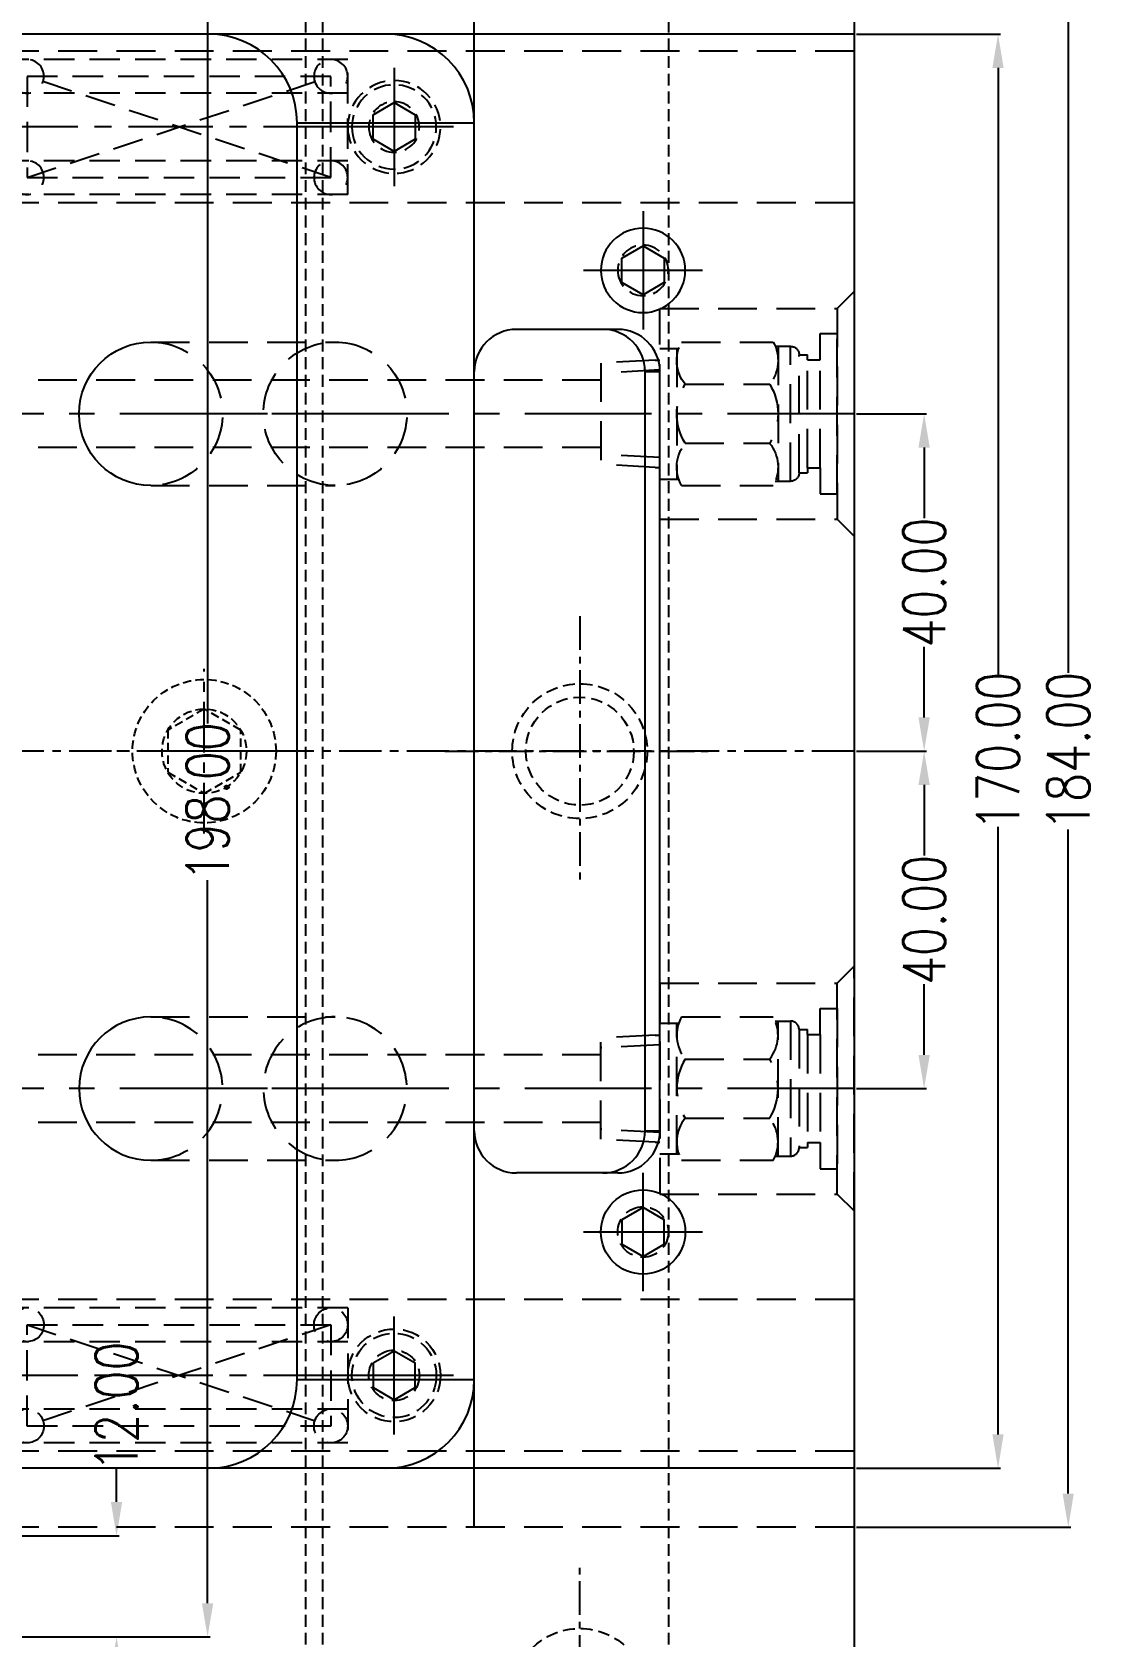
# Model space of a CAD drawing. Header units: millimetres. Extents: x 29875 to 31218, y -21313 to -20364.
# Drawn here: x 30630.4 to 30756.5, y -20722.2 to -20532 of the extents above; entities that cross this region are included whole.
import ezdxf

# ---------------------------------------------------------------- set-up
doc = ezdxf.new("R2010")
doc.units = ezdxf.units.MM
doc.header["$LTSCALE"] = 8
for name, pattern in [('CENTER', [2, 1.25, -0.25, 0.25, -0.25]), ('HIDDEN', [0.375, 0.25, -0.125]), ('HIDDEN2', [0.1875, 0.125, -0.0625])]:
    doc.linetypes.add(name, pattern=pattern)
doc.layers.get('DEFPOINTS').update_dxf_attribs({"color": 6})
for name, color, linetype in [('A', 7, 'Continuous'), ('cen', 1, 'CENTER'), ('CL', 1, 'Continuous'), ('m', 144, 'HIDDEN2'), ('SCREW', 52, 'HIDDEN'), ('SLIDE', 6, 'Continuous'), ('SPRING', 7, 'Continuous'), ('WT', 4, 'Continuous')]:
    doc.layers.add(name, color=color, linetype=linetype)
doc.layers.add('dim', color=3, linetype='Continuous', lineweight=15)
doc.styles.get("Standard").update_dxf_attribs({"font": 'txt.shx', "width": 0.8, "bigfont": 'chineset.shx'})
doc.dimstyles.new('ISO-25', dxfattribs={"dimtxt": 5, "dimasz": 4, "dimexe": 0.3, "dimexo": 0.3, "dimtad": 0, "dimzin": 1, "dimdsep": 46, "dimtxsty": 'Standard', "dimcen": 0, "dimclrd": 3, "dimclre": 3, "dimclrt": 3, "dimazin": 0, "dimtfac": 1, "dimtofl": 0, "dimtmove": 0, "dimatfit": 0, "dimfxl": 0, "dimarcsym": 0})

# ---------------------------------------------------------------- blocks, each defined once
blk = doc.blocks.new('10')
at = {"layer": 'cen', "ltscale": 0.6}
for p, q in [((0, 9.76), (0, -9.76)), ((-10.35, 0), (10.35, 0))]:
    blk.add_line(p, q, dxfattribs=at)
at = {"layer": 'm'}
blk.add_lwpolyline([(0, 5), (-4.33, 2.5), (-4.33, -2.5), (0, -5), (4.33, -2.5), (4.33, 2.5)], close=True, dxfattribs=at)
for radius in [8.5, 5]:
    blk.add_circle((0, 0), radius, dxfattribs=at)
blk = doc.blocks.new('*D27067')
at = {"layer": 'DEFPOINTS', "color": 0}
for p in [(30727.82, -20532.24), (30744.89, -20532.24), (30727.82, -20702.24)]:
    blk.add_point(p, dxfattribs=at)
at = {"layer": 'dim', "color": 3, "lineweight": -2}
for p, q in [((30728.12, -20532.24), (30745.19, -20532.24)), ((30744.89, -20536.24), (30744.89, -20608.28)), ((30744.89, -20698.24), (30744.89, -20626.2)), ((30728.12, -20702.24), (30745.19, -20702.24))]:
    blk.add_line(p, q, dxfattribs=at)
at = {"layer": 'dim', "color": 3}
for points in [[(30745.55, -20536.24), (30744.22, -20536.24), (30744.89, -20532.24)], [(30744.22, -20698.24), (30745.55, -20698.24), (30744.89, -20702.24)]]:
    blk.add_solid(points, dxfattribs=at)
at = {"layer": 'dim', "color": 3, "insert": (30744.89, -20617.24), "char_height": 5, "attachment_point": 5, "rotation": 90}
blk.add_mtext('170.00', dxfattribs=at)
blk = doc.blocks.new('*D27068')
at = {"layer": 'DEFPOINTS', "color": 0}
for p in [(30727.82, -20525.24), (30727.82, -20709.24), (30753.21, -20709.24)]:
    blk.add_point(p, dxfattribs=at)
at = {"layer": 'dim', "color": 3, "lineweight": -2}
for p, q in [((30728.12, -20525.24), (30753.51, -20525.24)), ((30753.21, -20529.24), (30753.21, -20607.95)), ((30753.21, -20705.24), (30753.21, -20626.53)), ((30728.12, -20709.24), (30753.51, -20709.24))]:
    blk.add_line(p, q, dxfattribs=at)
at = {"layer": 'dim', "color": 3}
for points in [[(30753.87, -20529.24), (30752.54, -20529.24), (30753.21, -20525.24)], [(30752.54, -20705.24), (30753.87, -20705.24), (30753.21, -20709.24)]]:
    blk.add_solid(points, dxfattribs=at)
at = {"layer": 'dim', "color": 3, "insert": (30753.21, -20617.24), "char_height": 5, "attachment_point": 5, "rotation": 90}
blk.add_mtext('184.00', dxfattribs=at)
blk = doc.blocks.new('20160811.140948')
at = {"layer": 'SLIDE', "linetype": 'HIDDEN', "ltscale": 2.3}
for p, q in [((-21.84, 8.5), (0, 8.5)), ((-21.84, -8.5), (0, -8.5))]:
    blk.add_line(p, q, dxfattribs=at)
at = {"layer": 'SLIDE', "linetype": 'CENTER', "ltscale": 0.5}
blk.add_line((0, 0), (-21.84, 0), dxfattribs=at)
at = {"layer": 'SLIDE'}
blk.add_arc((-21.84, 0), 8.5, 90, 270, dxfattribs=at)
at = {"layer": 'SLIDE', "linetype": 'HIDDEN', "ltscale": 2.3}
for centre, start, end in [((-21.84, 0), 270, 90), ((0, 0), 90, 270), ((0, 0), 270, 90)]:
    blk.add_arc(centre, 8.5, start, end, dxfattribs=at)
blk = doc.blocks.new('20160817.185832')
at = {"layer": 'SPRING', "color": 101, "linetype": 'HIDDEN', "ltscale": 1.8}
for p, q in [((-40, 8), (-40, -8)), ((0, 8), (-40, 8)), ((0, 8), (0, -8)), ((-38, -6), (-38, 6)), ((-38, 6), (-2, 6)), ((-38, 6), (-2, -6)), ((-2, 6), (-38, -6)), ((-2, 6), (-2, -6)), ((0, 4), (-40, 4)), ((0, -4), (-40, -4)), ((-2, -6), (-38, -6)), ((0, -8), (-40, -8))]:
    blk.add_line(p, q, dxfattribs=at)
at = {"layer": 'SPRING', "color": 101, "linetype": 'CENTER'}
blk.add_line((0, 0), (-40, 0), dxfattribs=at)
at = {"layer": 'SPRING', "color": 101, "linetype": 'HIDDEN', "ltscale": 1.8}
for centre in [(-38, 6), (-2, 6), (-38, -6), (-2, -6)]:
    blk.add_circle(centre, 2, dxfattribs=at)
blk = doc.blocks.new('20160818.084217')
at = {"linetype": 'HIDDEN', "ltscale": 2.3}
for p, q in [((0, 18), (-100, 18)), ((-100, 18), (-100, 0)), ((0, 0), (-100, 0))]:
    blk.add_line(p, q, dxfattribs=at)
blk = doc.blocks.new('20160817.135826')
at = {"layer": 'SCREW', "linetype": 'CENTER', "ltscale": 5}
for p, q in [((0, -7), (0, 7)), ((7.04, 0), (-7.04, 0))]:
    blk.add_line(p, q, dxfattribs=at)
at = {"layer": 'SCREW', "linetype": 'Continuous'}
blk.add_lwpolyline([(-2.5, -1.44), (0, -2.89), (2.5, -1.44), (2.5, 1.44), (0, 2.89), (-2.5, 1.44)], close=True, dxfattribs=at)
at = {"layer": 'SCREW', "linetype": 'ByBlock'}
blk.add_circle((0, 0), 5, dxfattribs=at)
at = {"layer": 'SCREW'}
blk.add_circle((0, 0), 3, dxfattribs=at)
blk = doc.blocks.new('20100512.182342')
at = {"linetype": 'HIDDEN'}
blk.add_circle((0, 0), 5.5, dxfattribs=at)
at = {"layer": 'SCREW', "linetype": 'CENTER', "ltscale": 5}
for p, q in [((0, -7.04), (0, 7.04)), ((-7, 0), (7, 0))]:
    blk.add_line(p, q, dxfattribs=at)
at = {"layer": 'SCREW', "linetype": 'Continuous'}
blk.add_lwpolyline([(-1.44, 2.5), (-2.89, 0), (-1.44, -2.5), (1.44, -2.5), (2.89, 0), (1.44, 2.5)], close=True, dxfattribs=at)
at = {"layer": 'SCREW'}
for radius in [5, 3]:
    blk.add_circle((0, 0), radius, dxfattribs=at)
blk = doc.blocks.new('*D27717')
at = {"layer": 'DEFPOINTS', "color": 0}
for p in [(30587.82, -20710.24), (30640.42, -20710.24), (30619.82, -20722.24)]:
    blk.add_point(p, dxfattribs=at)
at = {"layer": 'dim', "color": 3, "lineweight": -2}
for p, q in [((30640.42, -20706.24), (30640.42, -20702.24)), ((30588.12, -20710.24), (30640.72, -20710.24)), ((30620.12, -20722.24), (30640.72, -20722.24)), ((30640.42, -20726.24), (30640.42, -20730.24))]:
    blk.add_line(p, q, dxfattribs=at)
at = {"layer": 'dim', "color": 3}
for points in [[(30639.75, -20706.24), (30641.09, -20706.24), (30640.42, -20710.24)], [(30641.09, -20726.24), (30639.75, -20726.24), (30640.42, -20722.24)]]:
    blk.add_solid(points, dxfattribs=at)
at = {"layer": 'dim', "color": 3, "insert": (30640.42, -20694.95), "char_height": 5, "attachment_point": 5, "rotation": 90}
blk.add_mtext('12.00', dxfattribs=at)
blk = doc.blocks.new('*D27718')
at = {"layer": 'DEFPOINTS', "color": 0}
for p in [(30587.82, -20524.24), (30651.21, -20524.24), (30619.82, -20722.24)]:
    blk.add_point(p, dxfattribs=at)
at = {"layer": 'dim', "color": 3, "lineweight": -2}
for p, q in [((30588.12, -20524.24), (30651.51, -20524.24)), ((30651.21, -20528.24), (30651.21, -20613.95)), ((30651.21, -20718.24), (30651.21, -20632.53)), ((30620.12, -20722.24), (30651.51, -20722.24))]:
    blk.add_line(p, q, dxfattribs=at)
at = {"layer": 'dim', "color": 3}
for points in [[(30651.88, -20528.24), (30650.54, -20528.24), (30651.21, -20524.24)], [(30650.54, -20718.24), (30651.88, -20718.24), (30651.21, -20722.24)]]:
    blk.add_solid(points, dxfattribs=at)
at = {"layer": 'dim', "color": 3, "insert": (30651.21, -20623.24), "char_height": 5, "attachment_point": 5, "rotation": 90}
blk.add_mtext('198.00', dxfattribs=at)
blk = doc.blocks.new('*D27721')
at = {"layer": 'DEFPOINTS', "color": 0}
for p in [(30727.82, -20617.24), (30736.13, -20617.24), (30727.82, -20657.24)]:
    blk.add_point(p, dxfattribs=at)
at = {"layer": 'dim', "color": 3, "lineweight": -2}
for p, q in [((30728.12, -20617.24), (30736.43, -20617.24)), ((30736.13, -20621.24), (30736.13, -20629.61)), ((30736.13, -20653.24), (30736.13, -20644.86)), ((30728.12, -20657.24), (30736.43, -20657.24))]:
    blk.add_line(p, q, dxfattribs=at)
at = {"layer": 'dim', "color": 3}
for points in [[(30736.8, -20621.24), (30735.46, -20621.24), (30736.13, -20617.24)], [(30735.46, -20653.24), (30736.8, -20653.24), (30736.13, -20657.24)]]:
    blk.add_solid(points, dxfattribs=at)
at = {"layer": 'dim', "color": 3, "insert": (30736.13, -20637.24), "char_height": 5, "attachment_point": 5, "rotation": 90}
blk.add_mtext('40.00', dxfattribs=at)
blk = doc.blocks.new('*D27722')
at = {"layer": 'DEFPOINTS', "color": 0}
for p in [(30727.82, -20577.24), (30727.82, -20617.24), (30736.13, -20617.24)]:
    blk.add_point(p, dxfattribs=at)
at = {"layer": 'dim', "color": 3, "lineweight": -2}
for p, q in [((30728.12, -20577.24), (30736.43, -20577.24)), ((30736.13, -20581.24), (30736.13, -20589.61)), ((30736.13, -20613.24), (30736.13, -20604.86)), ((30728.12, -20617.24), (30736.43, -20617.24))]:
    blk.add_line(p, q, dxfattribs=at)
at = {"layer": 'dim', "color": 3}
for points in [[(30736.8, -20581.24), (30735.46, -20581.24), (30736.13, -20577.24)], [(30735.46, -20613.24), (30736.8, -20613.24), (30736.13, -20617.24)]]:
    blk.add_solid(points, dxfattribs=at)
at = {"layer": 'dim', "color": 3, "insert": (30736.13, -20597.24), "char_height": 5, "attachment_point": 5, "rotation": 90}
blk.add_mtext('40.00', dxfattribs=at)
blk = doc.blocks.new('20160903.151524')
at = {"layer": 'WT', "color": 125, "linetype": 'HIDDEN', "ltscale": 2.3}
for p, q in [((-6.35, 23.56), (-6.01, 30)), ((-6.01, 30), (6.01, 30)), ((-5.19, 23), (-4.82, 30)), ((5.19, 23), (4.82, 30)), ((6.35, 23.56), (6.01, 30)), ((12.5, 23), (-12.5, 23)), ((-12.5, 23), (-12.5, 2)), ((-7.75, 23), (-7.75, 20.77)), ((-6.35, 23.56), (-6.35, 23)), ((6.35, 23.56), (6.35, 23)), ((7.75, 23), (7.75, 20.77)), ((12.5, 23), (12.5, 2)), ((-7.75, 21), (7.75, 21)), ((-8.5, 20.43), (-8.5, 9.57)), ((-3.5, 20.01), (-3.5, 9.99)), ((3.5, 20.01), (3.5, 9.99)), ((8.5, 20.43), (8.5, 9.57)), ((-8, 9.33), (-8, 7.51)), ((-8, 9), (8, 9)), ((8, 9.33), (8, 7.51)), ((8, 7.51), (-8, 7.51)), ((7, 6.51), (-7, 6.51)), ((-7, 6.51), (-7, 5.51)), ((7, 6.51), (7, 5.51)), ((-9.5, 4.01), (-9.5, 2)), ((-6.4, 4.01), (-9.5, 4.01)), ((-6.4, 5.51), (-7, 5.51)), ((-6.4, 5.51), (-7, 5.51)), ((6.4, 5.51), (-6.4, 5.51)), ((-6.4, 5.51), (-6.4, 4.01)), ((6.4, 4.01), (-6.4, 4.01)), ((6.4, 5.51), (6.4, 4.01)), ((6.4, 5.51), (7, 5.51)), ((6.4, 5.51), (7, 5.51)), ((6.4, 4.01), (9.5, 4.01)), ((9.5, 4.01), (9.5, 2)), ((-12.5, 2), (-14.5, 0)), ((-12.5, 2), (12.5, 2)), ((9.5, 2), (-9.5, 2)), ((12.5, 2), (14.5, 0)), ((-14.5, 0), (14.5, 0))]:
    blk.add_line(p, q, dxfattribs=at)
at = {"layer": 'WT', "color": 125, "linetype": 'CENTER', "ltscale": 1.5}
blk.add_line((0, 0), (0, 30), dxfattribs=at)
at = {"layer": 'WT', "color": 125, "linetype": 'HIDDEN', "ltscale": 2.3}
for centre, radius, start, end in [((-6.32, 16.53), 4.47, 50.9817, 119.248), ((0, 14.34), 6.66, 58.3016, 121.6984), ((6.32, 16.53), 4.47, 60.752, 129.0183), ((-6.32, 13.47), 4.47, 240.752, 309.0183), ((0, 15.66), 6.66, 238.3016, 301.6984), ((6.32, 13.47), 4.47, 230.9817, 299.248), ((-7, 7.51), 1, 180, 270), ((7, 7.51), 1, 270, 0)]:
    blk.add_arc(centre, radius, start, end, dxfattribs=at)

msp = doc.modelspace()

# ---------------------------------------------------------------- linework, layer by layer
at = {"color": 8, "linetype": 'HIDDEN', "ltscale": 0.7}
for p, q in [((30662.82, -20417.239), (30662.82, -20817.239)), ((30664.82, -20417.239), (30664.82, -20817.239)), ((30705.82, -20417.239), (30705.82, -20817.239))]:
    msp.add_line(p, q, dxfattribs=at)
for p, q in [((30727.82, -20420.239), (30727.82, -20814.239)), ((30699.82, -20567.239), (30687.82, -20567.239)), ((30682.82, -20662.239), (30682.82, -20572.239)), ((30703.057, -20662.239), (30703.057, -20572.239)), ((30703.057, -20572.239), (30704.82, -20572.239)), ((30704.82, -20662.239), (30704.82, -20572.239)), ((30703.057, -20662.239), (30704.82, -20662.239)), ((30699.82, -20667.239), (30687.82, -20667.239))]:
    msp.add_line(p, q)
at = {"color": 8, "linetype": 'CENTER', "ltscale": 0.4}
for p, q in [((30695.32, -20601.239), (30695.32, -20633.239)), ((30679.32, -20617.239), (30711.32, -20617.239)), ((30695.32, -20745.239), (30695.32, -20713.239))]:
    msp.add_line(p, q, dxfattribs=at)
at = {"color": 8, "linetype": 'HIDDEN', "ltscale": 0.7}
for centre, radius in [((30695.32, -20617.239), 8), ((30695.32, -20617.239), 6.4), ((30695.32, -20729.239), 8)]:
    msp.add_circle(centre, radius, dxfattribs=at)
for centre, start, end in [((30687.82, -20572.239), 90, 180), ((30698.057, -20572.239), 0, 90), ((30699.82, -20572.239), 0, 90), ((30687.82, -20662.239), 180, 270), ((30698.057, -20662.239), 270, 0), ((30699.82, -20662.239), 270, 0)]:
    msp.add_arc(centre, 5, start, end)
at = {"layer": 'CL', "color": 7, "linetype": 'CENTER', "ltscale": 0.5}
msp.add_line((30727.82, -20617.239), (30377.82, -20617.239), dxfattribs=at)
at = {"layer": 'SLIDE'}
for p, q in [((30682.82, -20709.239), (30682.82, -20525.239)), ((30727.82, -20532.239), (30627.82, -20532.239)), ((30661.82, -20691.739), (30661.82, -20542.739)), ((30661.82, -20542.739), (30682.82, -20542.739)), ((30661.82, -20691.739), (30682.82, -20691.739)), ((30727.82, -20702.239), (30627.82, -20702.239))]:
    msp.add_line(p, q, dxfattribs=at)
at = {"layer": 'SLIDE', "linetype": 'HIDDEN', "ltscale": 2.3}
msp.add_line((30727.82, -20709.239), (30627.82, -20709.239), dxfattribs=at)
at = {"layer": 'SLIDE'}
for centre, start, end in [((30651.32, -20542.739), 0, 90), ((30672.32, -20542.739), 0, 90), ((30651.32, -20691.739), 270, 0), ((30672.32, -20691.739), 270, 0)]:
    msp.add_arc(centre, 10.5, start, end, dxfattribs=at)
at = {"layer": 'WT', "color": 125, "linetype": 'HIDDEN', "ltscale": 2.3}
for p, q in [((30697.82, -20573.239), (30591.82, -20573.239)), ((30697.82, -20581.239), (30585.82, -20581.239)), ((30697.82, -20653.239), (30585.82, -20653.239)), ((30697.82, -20661.239), (30591.82, -20661.239))]:
    msp.add_line(p, q, dxfattribs=at)
at = {"layer": 'WT', "color": 125, "linetype": 'CENTER', "ltscale": 1.5}
for p, q in [((30727.82, -20577.239), (30587.82, -20577.239)), ((30727.82, -20657.239), (30587.82, -20657.239))]:
    msp.add_line(p, q, dxfattribs=at)

# ---------------------------------------------------------------- block references
at = {"linetype": 'Continuous', "xscale": -1, "rotation": 90.00000000000001}
msp.add_blockref('20100512.182342', (30673.32, -20543.239), dxfattribs=at)
at = {"linetype": 'Continuous', "rotation": 90}
msp.add_blockref('20100512.182342', (30673.32, -20691.239), dxfattribs=at)
at = {"layer": 'A', "xscale": -1, "rotation": -180}
msp.add_blockref('20160818.084217', (30727.82, -20534.239), dxfattribs=at)
at = {"layer": 'A'}
msp.add_blockref('20160818.084217', (30727.82, -20700.239), dxfattribs=at)
at = {"layer": 'dim', "rotation": 180}
msp.add_blockref('10', (30650.82, -20617.239), dxfattribs=at)
at = {"layer": 'SCREW', "linetype": 'ByBlock', "xscale": -1, "rotation": -180}
msp.add_blockref('20160817.135826', (30702.82, -20560.239), dxfattribs=at)
at = {"layer": 'SCREW', "linetype": 'ByBlock'}
msp.add_blockref('20160817.135826', (30702.82, -20674.239), dxfattribs=at)
at = {"layer": 'SLIDE', "xscale": -1, "rotation": -180}
msp.add_blockref('20160811.140948', (30666.32, -20577.239), dxfattribs=at)
at = {"layer": 'SLIDE'}
msp.add_blockref('20160811.140948', (30666.32, -20657.239), dxfattribs=at)
at = {"layer": 'SPRING', "xscale": -1, "rotation": -180}
msp.add_blockref('20160817.185832', (30667.82, -20543.239), dxfattribs=at)
at = {"layer": 'SPRING'}
msp.add_blockref('20160817.185832', (30667.82, -20691.239), dxfattribs=at)
at = {"layer": 'WT', "xscale": -1, "rotation": 90}
msp.add_blockref('20160903.151524', (30727.82, -20577.239), dxfattribs=at)
at = {"layer": 'WT', "rotation": 90.00000000000001}
msp.add_blockref('20160903.151524', (30727.82, -20657.239), dxfattribs=at)

# ---------------------------------------------------------------- dimensions: what is measured, and where the dimension line sits
at = {"layer": 'dim'}
for base, p1, p2, angle, picture, middle in [((30651.21, -20524.239), (30619.82, -20722.239), (30587.82, -20524.239), 90, '*D27718', (30651.21, -20623.239)), ((30736.131, -20617.239), (30727.82, -20577.239), (30727.82, -20617.239), 270, '*D27722', (30736.131, -20597.239)), ((30736.131, -20617.239), (30727.82, -20657.239), (30727.82, -20617.239), 90, '*D27721', (30736.131, -20637.239)), ((30640.421, -20710.239), (30619.82, -20722.239), (30587.82, -20710.239), 90, '*D27717', (30640.421, -20694.947))]:
    dim = msp.add_linear_dim(base=base, p1=p1, p2=p2, angle=angle, dimstyle='ISO-25', dxfattribs=at)
    dim.commit()
    dim.dimension.update_dxf_attribs({"geometry": picture, "text_midpoint": middle})
for base, p1, p2, picture, middle in [((30753.206, -20709.239), (30727.82, -20525.239), (30727.82, -20709.239), '*D27068', (30753.206, -20617.239)), ((30744.886, -20532.239), (30727.82, -20702.239), (30727.82, -20532.239), '*D27067', (30744.886, -20617.239))]:
    dim = msp.add_linear_dim(base=base, p1=p1, p2=p2, angle=90, dimstyle='ISO-25', dxfattribs=at)
    dim.commit()
    dim.dimension.update_dxf_attribs({"geometry": picture, "text_midpoint": middle, "dimtype": 160})

doc.saveas('drawing.dxf')
